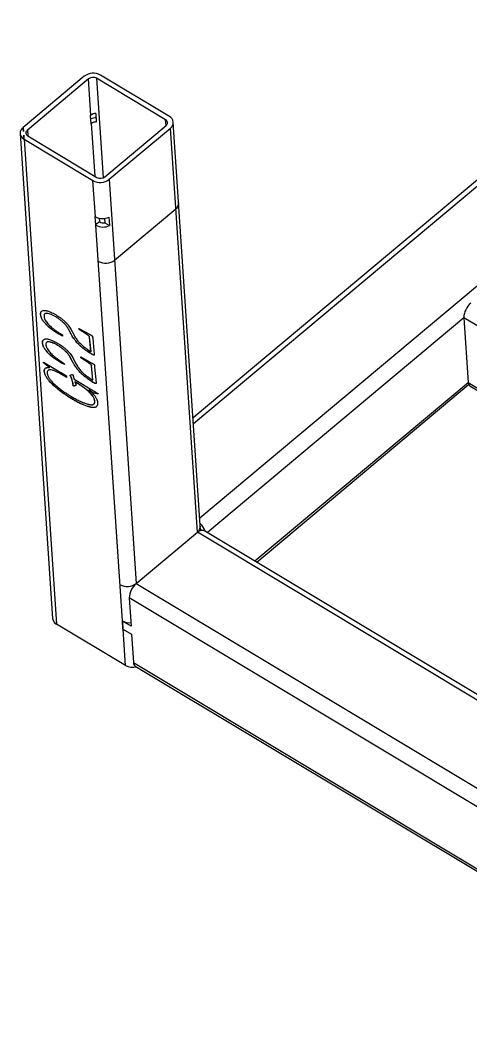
# Model space of a CAD drawing. Header units: millimetres. Extents: x -1590 to 1562, y -1082 to 1503.
# Drawn here: x -1590 to -1199, y -296 to 577 of the extents above; entities that cross this region are included whole.
import ezdxf

# ---------------------------------------------------------------- set-up
doc = ezdxf.new("R2010")
doc.units = ezdxf.units.MM

msp = doc.modelspace()

# ---------------------------------------------------------------- linework, layer by layer
at = {"color": 7, "linetype": 'Continuous', "lineweight": 25}
for p, q in [((-986.01, 612.87), (-1440, 232.69)), ((-1534.39, 528.62), (-1587.42, 484.21)), ((-1530.65, 526.38), (-1583.69, 481.97)), ((-1528.55, 495), (-1530.65, 526.38)), ((-1463.82, 491.03), (-1523.6, 526.91)), ((-1460.51, 493.8), (-1520.29, 529.69)), ((-1528.88, 494.72), (-1528.55, 495)), ((-1528.39, 487.43), (-1528.88, 494.72)), ((-1524.4, 496.32), (-1523.92, 489.03)), ((-1587.41, 484.11), (-1587.42, 484.1)), ((-1587.42, 484.1), (-1587.15, 480.86)), ((-1587.14, 480.86), (-1587.41, 484.11)), ((-1587.4, 484.04), (-1587.41, 484.11)), ((-1587.4, 484.04), (-1587.41, 484.03)), ((-1587.14, 480.86), (-1587.4, 484.04)), ((-1587.15, 480.86), (-1587.14, 480.86)), ((-1528.06, 487.71), (-1528.39, 487.43)), ((-1516.44, 441.6), (-1463.4, 486.01)), ((-1512.7, 439.36), (-1459.67, 483.77)), ((-1436.21, 133.53), (-1459.67, 483.77)), ((-1433.47, 135.19), (-1457.16, 488.92)), ((-1589.93, 479.06), (-1561.78, 58.78)), ((-1586.86, 477.52), (-1586.87, 477.52)), ((-1586.87, 477.52), (-1586.59, 474.28)), ((-1586.58, 474.27), (-1586.86, 477.52)), ((-1586.85, 477.45), (-1586.86, 477.52)), ((-1586.85, 477.45), (-1586.86, 477.45)), ((-1586.58, 474.27), (-1586.85, 477.45)), ((-1586.59, 474.28), (-1586.58, 474.27)), ((-1586.58, 474.27), (-1586.58, 474.27)), ((-1586.58, 474.17), (-1526.8, 438.29)), ((-1586.58, 474.17), (-1558.43, 53.89)), ((-1583.26, 476.95), (-1523.49, 441.07)), ((-1524.7, 406.91), (-1526.8, 438.29)), ((-1512.7, 439.36), (-1489.25, 89.12)), ((-1508.01, 369.31), (-1454.98, 413.72)), ((-1524.7, 406.91), (-1525.07, 407.13)), ((-1525.07, 407.13), (-1524.59, 399.85)), ((-1521.27, 402.62), (-1524.59, 399.85)), ((-1521.47, 405.65), (-1521.27, 402.62)), ((-1521.27, 402.62), (-1520.9, 402.4)), ((-1516.83, 405.43), (-1516.58, 401.72)), ((-1512.93, 406.52), (-1512.44, 399.23)), ((-1524.59, 399.85), (-1524.21, 399.62)), ((-1501.24, 56.68), (-1524.21, 399.62)), ((-1516.58, 401.72), (-1512.44, 399.23)), ((-1572.17, 322.49), (-1572.24, 322.44)), ((-1563.1, 322.24), (-1563.17, 322.19)), ((-1205.38, 319.44), (-1201.62, 263.4)), ((-1559.95, 307.59), (-1560.02, 307.53)), ((-1555.71, 306), (-1553.29, 304.49)), ((-1548.02, 309.57), (-1548.09, 309.52)), ((-1545.99, 305.56), (-1548.09, 309.52)), ((-1545.93, 305.62), (-1548.02, 309.57)), ((-1545.98, 309.5), (-1543.49, 304.78)), ((-1538.95, 310.21), (-1529.32, 304.76)), ((-1538.88, 309.25), (-1538.95, 310.21)), ((-1538.82, 309.31), (-1538.88, 309.25)), ((-1532.5, 305.16), (-1538.88, 309.25)), ((-1538.82, 309.31), (-1538.87, 310.17)), ((-1532.43, 305.21), (-1538.82, 309.31)), ((-1570.52, 297.81), (-1570.59, 297.75)), ((-1561.45, 297.56), (-1561.52, 297.5)), ((-1553.29, 304.49), (-1553.22, 303.45)), ((-1545.93, 305.62), (-1545.99, 305.56)), ((-1532.43, 305.21), (-1532.5, 305.16)), ((-1529.73, 302.6), (-1529.8, 302.54)), ((-1528.54, 290.02), (-1529.8, 302.54)), ((-1528.48, 290.08), (-1529.73, 302.6)), ((-1526.99, 301.38), (-1525.71, 287.53)), ((-1532.3, 290.73), (-1532.37, 290.67)), ((-1531.62, 292), (-1528.54, 290.02)), ((-1528.48, 290.08), (-1528.54, 290.02)), ((-1569.67, 281.01), (-1549.87, 269.12)), ((-1569.62, 280.18), (-1569.67, 281.01)), ((-1569.55, 280.24), (-1569.62, 280.18)), ((-1564.38, 276.25), (-1569.62, 280.18)), ((-1569.55, 280.24), (-1569.6, 280.96)), ((-1564.31, 276.3), (-1569.55, 280.24)), ((-1558.3, 282.91), (-1558.36, 282.85)), ((-1554.05, 281.31), (-1551.63, 279.8)), ((-1551.63, 279.8), (-1551.57, 278.77)), ((-1546.37, 284.89), (-1546.43, 284.83)), ((-1544.34, 280.88), (-1546.43, 284.83)), ((-1544.27, 280.94), (-1546.37, 284.89)), ((-1544.27, 280.94), (-1544.34, 280.88)), ((-1544.32, 284.81), (-1541.83, 280.1)), ((-1537.29, 285.52), (-1527.67, 280.08)), ((-1537.23, 284.57), (-1537.29, 285.52)), ((-1537.16, 284.63), (-1537.23, 284.57)), ((-1530.84, 280.47), (-1537.23, 284.57)), ((-1537.16, 284.63), (-1537.22, 285.48)), ((-1530.78, 280.53), (-1537.16, 284.63)), ((-1530.78, 280.53), (-1530.84, 280.47)), ((-1568.93, 272.96), (-1568.99, 272.9)), ((-1565.51, 276.4), (-1564.38, 276.25)), ((-1564.31, 276.3), (-1564.38, 276.25)), ((-1528.08, 277.92), (-1528.14, 277.86)), ((-1526.89, 265.34), (-1528.14, 277.86)), ((-1526.82, 265.4), (-1528.08, 277.92)), ((-1525.33, 276.7), (-1524.05, 262.85)), ((-1549.87, 269.12), (-1549.7, 267.63)), ((-1546.86, 269.22), (-1545.02, 270.08)), ((-1546.1, 268.37), (-1546.86, 269.22)), ((-1546.03, 268.42), (-1546.78, 269.26)), ((-1546.03, 268.42), (-1546.1, 268.37)), ((-1545.04, 266.12), (-1545.1, 266.06)), ((-1544.62, 264.06), (-1545.1, 266.06)), ((-1544.55, 264.11), (-1545.04, 266.12)), ((-1544.55, 264.11), (-1544.62, 264.06)), ((-1544.16, 262.41), (-1544.62, 264.06)), ((-1544.1, 262.47), (-1544.55, 264.11)), ((-1544.1, 262.47), (-1544.16, 262.41)), ((-1544.05, 260.77), (-1544.16, 262.41)), ((-1543.99, 260.82), (-1544.1, 262.47)), ((-1543.94, 269.57), (-1543.83, 269.05)), ((-1543.83, 269.05), (-1543.22, 266.18)), ((-1543.22, 266.18), (-1525.02, 255.25)), ((-1542.44, 263.97), (-1542.51, 263.91)), ((-1540.3, 262.52), (-1542.51, 263.91)), ((-1540.24, 262.58), (-1542.44, 263.97)), ((-1541.75, 262.07), (-1541.26, 260.99)), ((-1540.24, 262.58), (-1540.3, 262.52)), ((-1530.65, 266.05), (-1530.72, 265.99)), ((-1529.96, 267.32), (-1526.89, 265.34)), ((-1526.82, 265.4), (-1526.89, 265.34)), ((-1552.06, 253.63), (-1552.12, 253.57)), ((-1543.99, 260.82), (-1544.05, 260.77)), ((-1541.26, 260.99), (-1543.03, 260.21)), ((-1542.96, 260.27), (-1543.03, 260.21)), ((-1541.27, 261.01), (-1542.96, 260.27)), ((-1530.32, 256.95), (-1530.39, 256.9)), ((-1527.73, 254.91), (-1530.39, 256.9)), ((-1527.66, 254.97), (-1530.32, 256.95)), ((-1527.66, 254.97), (-1527.73, 254.91)), ((-1526.99, 254.27), (-1527.73, 254.91)), ((-1526.92, 254.32), (-1527.66, 254.97)), ((-1526.92, 254.32), (-1526.99, 254.27)), ((-1525.85, 254.01), (-1525.92, 253.95)), ((-1524.72, 253.83), (-1525.92, 253.95)), ((-1524.65, 253.88), (-1525.85, 254.01)), ((-1524.65, 253.88), (-1524.72, 253.83)), ((-1523.79, 253.6), (-1524.72, 253.83)), ((-1523.72, 253.65), (-1524.65, 253.88)), ((-1523.72, 253.65), (-1523.79, 253.6)), ((-1384.87, 107.65), (-1201.15, 261.5)), ((-1200.14, 260.38), (-919.7, 92.04)), ((-1525.22, 246.72), (-1525.29, 246.67)), ((-1489.25, 89.12), (-1436.21, 133.53)), ((-962.35, -145.97), (-1430.6, 135.1)), ((-926.4, -264.99), (-1495.41, 76.57)), ((-1495.41, 76.57), (-1493.76, 52.05)), ((-1498.66, 18.01), (-1558.43, 53.89)), ((-1501.24, 56.68), (-1501.62, 56.9)), ((-1501.62, 56.9), (-1501.13, 49.62)), ((-1501.14, 56.62), (-1501.24, 56.54)), ((-1501.24, 56.54), (-1500.77, 49.53)), ((-1493.76, 52.05), (-1501.24, 56.54)), ((-1500.79, 49.9), (-1501.13, 49.62)), ((-1501.13, 49.62), (-1500.76, 49.39)), ((-1500.77, 49.53), (-1493.29, 45.05)), ((-1498.66, 18.01), (-1500.76, 49.39)), ((-1493.29, 45.05), (-1491.65, 20.53)), ((-1491.65, 20.53), (264.31, -1033.52)), ((-1490.17, 17.51), (265.79, -1036.54))]:
    msp.add_line(p, q, dxfattribs=at)
at = {"color": 8, "linetype": 'Continuous', "lineweight": 25}
for p, q in [((-983.07, 609.68), (-1439.64, 227.34)), ((-1434.19, 145.97), (-923.29, 573.8)), ((-1523.6, 526.91), (-1517.83, 440.77)), ((-1463.48, 485.94), (-1463.82, 491.03)), ((-1583.69, 481.97), (-1583.35, 477)), ((-1525, 441.97), (-1528.06, 487.71)), ((-1205.38, 319.44), (-1427.63, 133.32)), ((-671.45, -1.06), (-1205.38, 319.44)), ((-1386.47, 108.61), (-1201.62, 263.4)), ((-1201.62, 263.4), (-918.09, 93.21)), ((-962, -151.12), (-1436.21, 133.53)), ((-1489.25, 89.12), (-956.68, -230.56))]:
    msp.add_line(p, q, dxfattribs=at)
at = {"color": 7, "linetype": 'Continuous', "lineweight": 25, "flags": 128}
for points in [[(-1436.21, 133.53), (-1434.91, 134.48), (-1433.64, 135.13), (-1432.45, 135.44), (-1431.39, 135.41), (-1430.6, 135.1)], [(-1433.56, 136.56), (-1433.22, 135.83), (-1433.04, 135.32)], [(-1500.76, 49.39), (-1499.5, 48.75), (-1499.41, 48.72)]]:
    msp.add_lwpolyline(points, dxfattribs=at)
at = {"color": 7, "linetype": 'Continuous', "lineweight": 25}
for centre, radius, start, end in [((-1526.53, 518.42), 12.88, 61.02688, 127.61939), ((-1526.72, 521.28), 6.44, 61.02688, 127.61939), ((-1523.91, 478.97), 13.64, 91.0476, 110.50444), ((-1524.68, 490.03), 6.29, 87.47076, 127.93602), ((-1465.1, 488.39), 2.93, 305.50198, 64.09982), ((-1463.07, 488.53), 5.86, 305.50198, 64.09982), ((-1584.02, 479.44), 5.86, 125.50198, 244.09982), ((-1581.99, 479.58), 2.93, 125.50198, 244.09982), ((-1524.19, 482.75), 6.29, 87.47076, 127.93602), ((-1520.56, 449.56), 12.88, 241.02688, 307.61939), ((-1520.37, 446.7), 6.44, 241.02688, 307.61939), ((-1518.43, 418.4), 13.09, 241.35583, 294.82099), ((-1517.81, 407.96), 6.36, 240.91076, 281.07697), ((-1517.94, 411.11), 13.09, 241.35583, 294.82099), ((-1515.87, 379.51), 12.88, 241.02688, 307.61939), ((-1188.21, 318.8), 17.18, 129.8487, 177.88499), ((-1198.16, 263.23), 3.47, 177.13016, 235.12544), ((-1446.4, 128.28), 17.88, 20.48074, 45.48465), ((-1497.11, 99.33), 12.88, 241.02688, 307.61939), ((-1478.24, 75.93), 17.18, 129.8487, 177.88499), ((-1555.63, 59.41), 6.19, 185.84807, 243.03018), ((-1495.17, 67.41), 12.33, 240.48269, 275.58612), ((-1492.42, 29.33), 12.92, 241.15051, 285.02296), ((-1488.18, 20.36), 3.47, 177.13016, 235.12544)]:
    msp.add_arc(centre, radius, start, end, dxfattribs=at)
at = {"color": 8, "linetype": 'Continuous', "lineweight": 25}
for centre in [(-1458.74, 418.74), (-1439.98, 138.55)]:
    msp.add_arc(centre, 6.27, 306.88515, 1.25979, dxfattribs=at)
at = {"color": 7, "linetype": 'Continuous', "lineweight": 25}
for points, knots in [([(-1572.24, 322.44), (-1572.24, 322.67), (-1572.23, 323.11), (-1572.1, 323.7), (-1571.92, 324.23), (-1571.53, 324.82), (-1570.9, 325.39), (-1570.05, 325.7), (-1569.26, 325.79), (-1568.59, 325.78), (-1567.83, 325.68), (-1566.72, 325.45), (-1565.23, 325.02), (-1563.33, 324.22), (-1561.36, 323.24), (-1559.32, 322.12), (-1557.31, 320.93), (-1555.99, 320.03), (-1555.35, 319.6)], [0, 0, 0, 0, 0.0356683, 0.0704794, 0.1057527, 0.1411315, 0.2124266, 0.2830551, 0.3199666, 0.3582322, 0.3992756, 0.4428821, 0.5331498, 0.6237359, 0.7171883, 0.8146953, 0.9105217, 1, 1, 1, 1]), ([(-1572.17, 322.49), (-1572.13, 323), (-1572.05, 324), (-1571.61, 324.81), (-1571.22, 325.04), (-1571.18, 325.07)], [0, 0, 0, 0, 0.471333, 0.942798, 1, 1, 1, 1]), ([(-1563.17, 322.19), (-1563.72, 322.39), (-1564.83, 322.8), (-1566.37, 323.1), (-1567.71, 323.27), (-1568.27, 322.95), (-1568.48, 322.82)], [0, 0, 0, 0, 0.27575, 0.551336, 0.826945, 1, 1, 1, 1]), ([(-1563.1, 322.24), (-1563.66, 322.45), (-1564.76, 322.85), (-1566.3, 323.15), (-1567.65, 323.33), (-1568.2, 323), (-1568.42, 322.88)], [0, 0, 0, 0, 0.27575, 0.551336, 0.826945, 1, 1, 1, 1]), ([(-1560.02, 307.53), (-1560.43, 307.81), (-1561.23, 308.34), (-1562.39, 309.16), (-1563.46, 309.96), (-1564.48, 310.76), (-1565.47, 311.63), (-1566.49, 312.62), (-1567.55, 313.72), (-1568.62, 314.92), (-1569.62, 316.14), (-1570.46, 317.32), (-1571.11, 318.43), (-1571.53, 319.45), (-1571.81, 320.35), (-1572.01, 321.14), (-1572.18, 321.84), (-1572.22, 322.25), (-1572.24, 322.44)], [0, 0, 0, 0, 0.077393, 0.14967, 0.216873, 0.279269, 0.341566, 0.408307, 0.480342, 0.557759, 0.633293, 0.701255, 0.762308, 0.819551, 0.873098, 0.920887, 0.962722, 1, 1, 1, 1]), ([(-1559.95, 307.59), (-1560.37, 307.86), (-1561.17, 308.39), (-1562.32, 309.22), (-1563.4, 310.01), (-1564.41, 310.82), (-1565.41, 311.68), (-1566.42, 312.67), (-1567.48, 313.78), (-1568.55, 314.97), (-1569.56, 316.19), (-1570.39, 317.38), (-1571.04, 318.49), (-1571.47, 319.5), (-1571.74, 320.41), (-1571.95, 321.2), (-1572.12, 321.9), (-1572.15, 322.3), (-1572.17, 322.49)], [0, 0, 0, 0, 0.077393, 0.14967, 0.216873, 0.279269, 0.341566, 0.408307, 0.480342, 0.557759, 0.633293, 0.701255, 0.762308, 0.819551, 0.873098, 0.920887, 0.962722, 1, 1, 1, 1]), ([(-1568.65, 322.75), (-1568.65, 322.75), (-1568.94, 322.61), (-1569.18, 321.93), (-1569.22, 321.16), (-1569.25, 320.77)], [0, 0, 0, 0, 0.0031324, 0.5016251, 1, 1, 1, 1]), ([(-1569.25, 320.77), (-1569.24, 320.57), (-1569.21, 320.17), (-1569.08, 319.5), (-1568.83, 318.79), (-1568.41, 317.8), (-1567.66, 316.49), (-1566.55, 314.93), (-1565.23, 313.39), (-1563.72, 311.91), (-1562.01, 310.46), (-1560.1, 308.96), (-1557.97, 307.45), (-1556.48, 306.5), (-1555.71, 306)], [0, 0, 0, 0, 0.03911, 0.078007, 0.116965, 0.157796, 0.240608, 0.327268, 0.41765, 0.512478, 0.616418, 0.732222, 0.860271, 1, 1, 1, 1]), ([(-1548.09, 309.52), (-1548.26, 309.84), (-1548.6, 310.45), (-1549.12, 311.35), (-1549.67, 312.16), (-1550.25, 312.93), (-1550.91, 313.7), (-1551.71, 314.5), (-1552.66, 315.4), (-1554.13, 316.67), (-1556.06, 318.22), (-1558.43, 319.8), (-1560.81, 321.14), (-1562.37, 321.83), (-1563.17, 322.19)], [0, 0, 0, 0, 0.052975, 0.101659, 0.147624, 0.189489, 0.234001, 0.286207, 0.346676, 0.416741, 0.562691, 0.705058, 0.849091, 1, 1, 1, 1]), ([(-1548.02, 309.57), (-1548.19, 309.89), (-1548.53, 310.51), (-1549.06, 311.4), (-1549.61, 312.22), (-1550.18, 312.99), (-1550.84, 313.76), (-1551.64, 314.56), (-1552.59, 315.45), (-1554.06, 316.72), (-1556, 318.28), (-1558.36, 319.85), (-1560.74, 321.2), (-1562.3, 321.89), (-1563.1, 322.24)], [0, 0, 0, 0, 0.052975, 0.101659, 0.147624, 0.189489, 0.234001, 0.286207, 0.346676, 0.416741, 0.562691, 0.705058, 0.849091, 1, 1, 1, 1]), ([(-1555.35, 319.6), (-1554.69, 319.1), (-1553.36, 318.09), (-1551.75, 316.66), (-1550.51, 315.51), (-1549.68, 314.65), (-1548.94, 313.83), (-1548.06, 312.75), (-1547.04, 311.32), (-1546.34, 310.12), (-1545.98, 309.5)], [0, 0, 0, 0, 0.186385, 0.374581, 0.466217, 0.549774, 0.627613, 0.698084, 0.841743, 1, 1, 1, 1]), ([(-1553.22, 303.45), (-1553.57, 303.64), (-1554.23, 304), (-1555.19, 304.53), (-1556.04, 305.03), (-1557.09, 305.64), (-1558.4, 306.45), (-1559.46, 307.16), (-1560.02, 307.53)], [0, 0, 0, 0, 0.15459, 0.294714, 0.422007, 0.533366, 0.754521, 1, 1, 1, 1]), ([(-1553.15, 303.51), (-1553.5, 303.7), (-1554.17, 304.06), (-1555.12, 304.59), (-1555.98, 305.09), (-1557.02, 305.69), (-1558.33, 306.51), (-1559.39, 307.22), (-1559.95, 307.59)], [0, 0, 0, 0, 0.15459, 0.294714, 0.422007, 0.533366, 0.754521, 1, 1, 1, 1]), ([(-1570.59, 297.75), (-1570.58, 297.98), (-1570.58, 298.43), (-1570.45, 299.01), (-1570.26, 299.55), (-1569.88, 300.13), (-1569.24, 300.71), (-1568.4, 301.02), (-1567.61, 301.11), (-1566.93, 301.09), (-1566.18, 301), (-1565.06, 300.77), (-1563.58, 300.33), (-1561.68, 299.54), (-1559.7, 298.56), (-1557.67, 297.44), (-1555.66, 296.25), (-1554.33, 295.35), (-1553.7, 294.91)], [0, 0, 0, 0, 0.0356683, 0.0704794, 0.1057527, 0.1411315, 0.2124266, 0.2830551, 0.3199666, 0.3582322, 0.3992756, 0.4428821, 0.5331498, 0.6237359, 0.7171883, 0.8146953, 0.9105217, 1, 1, 1, 1]), ([(-1558.36, 282.85), (-1558.78, 283.12), (-1559.58, 283.65), (-1560.74, 284.48), (-1561.81, 285.27), (-1562.82, 286.08), (-1563.82, 286.94), (-1564.83, 287.93), (-1565.9, 289.04), (-1566.97, 290.24), (-1567.97, 291.46), (-1568.81, 292.64), (-1569.45, 293.75), (-1569.88, 294.77), (-1570.16, 295.67), (-1570.36, 296.46), (-1570.53, 297.16), (-1570.57, 297.56), (-1570.59, 297.75)], [0, 0, 0, 0, 0.077393, 0.14967, 0.216873, 0.279269, 0.341566, 0.408307, 0.480342, 0.557759, 0.633293, 0.701255, 0.762308, 0.819551, 0.873098, 0.920887, 0.962722, 1, 1, 1, 1]), ([(-1570.52, 297.81), (-1570.48, 298.31), (-1570.4, 299.32), (-1569.96, 300.13), (-1569.57, 300.36), (-1569.53, 300.38)], [0, 0, 0, 0, 0.471333, 0.942798, 1, 1, 1, 1]), ([(-1558.3, 282.91), (-1558.71, 283.18), (-1559.51, 283.71), (-1560.67, 284.53), (-1561.74, 285.33), (-1562.76, 286.14), (-1563.75, 287), (-1564.77, 287.99), (-1565.83, 289.09), (-1566.9, 290.29), (-1567.9, 291.51), (-1568.74, 292.7), (-1569.39, 293.81), (-1569.81, 294.82), (-1570.09, 295.72), (-1570.29, 296.52), (-1570.46, 297.22), (-1570.5, 297.62), (-1570.52, 297.81)], [0, 0, 0, 0, 0.077393, 0.14967, 0.216873, 0.279269, 0.341566, 0.408307, 0.480342, 0.557759, 0.633293, 0.701255, 0.762308, 0.819551, 0.873098, 0.920887, 0.962722, 1, 1, 1, 1]), ([(-1566.99, 298.06), (-1567, 298.06), (-1567.28, 297.93), (-1567.52, 297.25), (-1567.57, 296.47), (-1567.6, 296.09)], [0, 0, 0, 0, 0.003132, 0.501625, 1, 1, 1, 1]), ([(-1561.52, 297.5), (-1562.07, 297.71), (-1563.18, 298.11), (-1564.72, 298.41), (-1566.06, 298.59), (-1566.62, 298.26), (-1566.83, 298.14)], [0, 0, 0, 0, 0.27575, 0.551336, 0.826945, 1, 1, 1, 1]), ([(-1561.45, 297.56), (-1562, 297.76), (-1563.11, 298.17), (-1564.65, 298.47), (-1565.99, 298.65), (-1566.55, 298.32), (-1566.76, 298.19)], [0, 0, 0, 0, 0.27575, 0.551336, 0.826945, 1, 1, 1, 1]), ([(-1546.43, 284.83), (-1546.61, 285.16), (-1546.94, 285.77), (-1547.47, 286.66), (-1548.02, 287.48), (-1548.6, 288.25), (-1549.25, 289.02), (-1550.06, 289.82), (-1551.01, 290.72), (-1552.48, 291.98), (-1554.41, 293.54), (-1556.77, 295.11), (-1559.15, 296.46), (-1560.72, 297.15), (-1561.52, 297.5)], [0, 0, 0, 0, 0.052975, 0.101659, 0.147624, 0.189489, 0.234001, 0.286207, 0.346676, 0.416741, 0.562691, 0.705058, 0.849091, 1, 1, 1, 1]), ([(-1546.37, 284.89), (-1546.54, 285.21), (-1546.88, 285.83), (-1547.4, 286.72), (-1547.96, 287.53), (-1548.53, 288.3), (-1549.19, 289.07), (-1549.99, 289.87), (-1550.94, 290.77), (-1552.41, 292.04), (-1554.34, 293.6), (-1556.71, 295.17), (-1559.09, 296.52), (-1560.65, 297.21), (-1561.45, 297.56)], [0, 0, 0, 0, 0.052975, 0.101659, 0.147624, 0.189489, 0.234001, 0.286207, 0.346676, 0.416741, 0.562691, 0.705058, 0.849091, 1, 1, 1, 1]), ([(-1532.37, 290.67), (-1532.78, 290.97), (-1533.57, 291.54), (-1534.72, 292.42), (-1535.78, 293.26), (-1536.77, 294.07), (-1537.67, 294.85), (-1538.48, 295.61), (-1539.22, 296.32), (-1540.06, 297.24), (-1540.99, 298.32), (-1541.98, 299.52), (-1542.83, 300.6), (-1543.78, 301.92), (-1544.82, 303.57), (-1545.6, 304.89), (-1545.99, 305.56)], [0, 0, 0, 0, 0.0788215, 0.1518375, 0.2203822, 0.2838691, 0.3430756, 0.3968308, 0.4466196, 0.4923694, 0.5753218, 0.6496681, 0.7150319, 0.7726915, 0.8832726, 1, 1, 1, 1]), ([(-1532.3, 290.73), (-1532.71, 291.02), (-1533.51, 291.59), (-1534.65, 292.47), (-1535.72, 293.31), (-1536.7, 294.13), (-1537.6, 294.91), (-1538.42, 295.66), (-1539.15, 296.38), (-1540, 297.3), (-1540.92, 298.38), (-1541.92, 299.57), (-1542.77, 300.66), (-1543.71, 301.98), (-1544.76, 303.62), (-1545.53, 304.94), (-1545.93, 305.62)], [0, 0, 0, 0, 0.0788215, 0.1518375, 0.2203822, 0.2838691, 0.3430756, 0.3968308, 0.4466196, 0.4923694, 0.5753218, 0.6496681, 0.7150319, 0.7726915, 0.8832726, 1, 1, 1, 1]), ([(-1543.49, 304.78), (-1543.15, 304.17), (-1542.51, 303), (-1541.48, 301.34), (-1540.4, 299.83), (-1539.24, 298.46), (-1538.05, 297.24), (-1536.87, 296.07), (-1535.57, 294.95), (-1534.4, 294.01), (-1533.43, 293.26), (-1532.76, 292.77), (-1532.16, 292.34), (-1531.79, 292.11), (-1531.62, 292)], [0, 0, 0, 0, 0.1211189, 0.2291572, 0.3295175, 0.4277439, 0.5219981, 0.6107397, 0.7044662, 0.8136203, 0.869251, 0.9188887, 0.9619364, 1, 1, 1, 1]), ([(-1529.8, 302.54), (-1529.81, 302.7), (-1529.84, 302.99), (-1530.18, 303.44), (-1530.56, 303.73), (-1531.03, 304.11), (-1531.7, 304.59), (-1532.21, 304.95), (-1532.5, 305.16)], [0, 0, 0, 0, 0.1533745, 0.2724251, 0.3647687, 0.5154352, 0.726903, 1, 1, 1, 1]), ([(-1529.73, 302.6), (-1529.75, 302.76), (-1529.77, 303.05), (-1530.11, 303.5), (-1530.49, 303.79), (-1530.96, 304.17), (-1531.63, 304.65), (-1532.14, 305.01), (-1532.43, 305.21)], [0, 0, 0, 0, 0.1533745, 0.2724251, 0.3647687, 0.5154352, 0.726903, 1, 1, 1, 1]), ([(-1529.32, 304.76), (-1529.14, 304.66), (-1528.81, 304.48), (-1528.38, 304.24), (-1528.08, 304.06), (-1527.84, 303.91), (-1527.62, 303.71), (-1527.37, 303.48), (-1527.2, 303.13), (-1527.13, 302.72), (-1527.03, 302.1), (-1527, 301.65), (-1526.99, 301.38)], [0, 0, 0, 0, 0.138653, 0.242504, 0.317039, 0.359714, 0.420416, 0.485892, 0.539793, 0.640034, 0.792349, 1, 1, 1, 1]), ([(-1567.6, 296.09), (-1567.58, 295.88), (-1567.56, 295.48), (-1567.42, 294.82), (-1567.18, 294.11), (-1566.76, 293.12), (-1566.01, 291.81), (-1564.9, 290.24), (-1563.58, 288.71), (-1562.06, 287.22), (-1560.35, 285.78), (-1558.44, 284.27), (-1556.31, 282.77), (-1554.83, 281.81), (-1554.05, 281.31)], [0, 0, 0, 0, 0.03911, 0.078007, 0.116965, 0.157796, 0.240608, 0.327268, 0.41765, 0.512478, 0.616418, 0.732222, 0.860271, 1, 1, 1, 1]), ([(-1553.7, 294.91), (-1553.04, 294.41), (-1551.71, 293.41), (-1550.1, 291.98), (-1548.86, 290.82), (-1548.03, 289.97), (-1547.29, 289.15), (-1546.41, 288.07), (-1545.38, 286.63), (-1544.69, 285.44), (-1544.32, 284.81)], [0, 0, 0, 0, 0.1863851, 0.3745811, 0.4662174, 0.5497739, 0.6276134, 0.6980844, 0.8417432, 1, 1, 1, 1]), ([(-1525.71, 287.53), (-1525.69, 287.36), (-1525.67, 287.03), (-1526, 286.92), (-1526.41, 287.02), (-1526.9, 287.26), (-1527.56, 287.6), (-1528.7, 288.27), (-1530.32, 289.29), (-1531.67, 290.2), (-1532.37, 290.67)], [0, 0, 0, 0, 0.069572, 0.138129, 0.184213, 0.251324, 0.341193, 0.454293, 0.714292, 1, 1, 1, 1]), ([(-1525.68, 287.17), (-1525.75, 287.1), (-1525.89, 286.96), (-1526.32, 287.07), (-1527.22, 287.49), (-1529.23, 288.66), (-1531.07, 289.9), (-1532.3, 290.73)], [0, 0, 0, 0, 0.0608328, 0.1280214, 0.1951353, 0.4633836, 1, 1, 1, 1]), ([(-1551.57, 278.77), (-1551.91, 278.96), (-1552.58, 279.32), (-1553.53, 279.85), (-1554.39, 280.35), (-1555.43, 280.96), (-1556.75, 281.77), (-1557.81, 282.48), (-1558.36, 282.85)], [0, 0, 0, 0, 0.15459, 0.294714, 0.422007, 0.533366, 0.754521, 1, 1, 1, 1]), ([(-1551.5, 278.82), (-1551.85, 279.01), (-1552.51, 279.37), (-1553.47, 279.9), (-1554.32, 280.4), (-1555.37, 281.01), (-1556.68, 281.83), (-1557.74, 282.53), (-1558.3, 282.91)], [0, 0, 0, 0, 0.15459, 0.294714, 0.422007, 0.533366, 0.754521, 1, 1, 1, 1]), ([(-1530.72, 265.99), (-1531.13, 266.29), (-1531.92, 266.86), (-1533.07, 267.73), (-1534.13, 268.57), (-1535.11, 269.39), (-1536.01, 270.17), (-1536.83, 270.92), (-1537.57, 271.64), (-1538.41, 272.56), (-1539.33, 273.64), (-1540.33, 274.84), (-1541.18, 275.92), (-1542.13, 277.24), (-1543.17, 278.88), (-1543.94, 280.2), (-1544.34, 280.88)], [0, 0, 0, 0, 0.0788215, 0.1518375, 0.2203822, 0.2838691, 0.3430756, 0.3968308, 0.4466196, 0.4923694, 0.5753218, 0.6496681, 0.7150319, 0.7726915, 0.8832726, 1, 1, 1, 1]), ([(-1530.65, 266.05), (-1531.06, 266.34), (-1531.85, 266.91), (-1533, 267.79), (-1534.06, 268.63), (-1535.05, 269.44), (-1535.95, 270.22), (-1536.76, 270.98), (-1537.5, 271.7), (-1538.34, 272.62), (-1539.27, 273.69), (-1540.26, 274.89), (-1541.11, 275.98), (-1542.06, 277.29), (-1543.1, 278.94), (-1543.88, 280.26), (-1544.27, 280.94)], [0, 0, 0, 0, 0.0788215, 0.1518375, 0.2203822, 0.2838691, 0.3430756, 0.3968308, 0.4466196, 0.4923694, 0.5753218, 0.6496681, 0.7150319, 0.7726915, 0.8832726, 1, 1, 1, 1]), ([(-1541.83, 280.1), (-1541.49, 279.48), (-1540.85, 278.32), (-1539.83, 276.66), (-1538.75, 275.14), (-1537.58, 273.78), (-1536.4, 272.56), (-1535.21, 271.39), (-1533.91, 270.27), (-1532.75, 269.32), (-1531.78, 268.57), (-1531.1, 268.09), (-1530.51, 267.66), (-1530.14, 267.43), (-1529.96, 267.32)], [0, 0, 0, 0, 0.1211189, 0.2291572, 0.3295175, 0.4277439, 0.5219981, 0.6107397, 0.7044662, 0.8136203, 0.869251, 0.9188887, 0.9619364, 1, 1, 1, 1]), ([(-1528.14, 277.86), (-1528.16, 278.02), (-1528.19, 278.31), (-1528.52, 278.76), (-1528.91, 279.05), (-1529.38, 279.43), (-1530.05, 279.91), (-1530.56, 280.27), (-1530.84, 280.47)], [0, 0, 0, 0, 0.1533745, 0.2724251, 0.3647687, 0.5154352, 0.726903, 1, 1, 1, 1]), ([(-1528.08, 277.92), (-1528.09, 278.08), (-1528.12, 278.36), (-1528.46, 278.81), (-1528.84, 279.1), (-1529.31, 279.48), (-1529.98, 279.96), (-1530.49, 280.33), (-1530.78, 280.53)], [0, 0, 0, 0, 0.1533745, 0.2724251, 0.3647687, 0.5154352, 0.726903, 1, 1, 1, 1]), ([(-1527.67, 280.08), (-1527.48, 279.98), (-1527.16, 279.8), (-1526.73, 279.55), (-1526.43, 279.37), (-1526.18, 279.22), (-1525.96, 279.02), (-1525.72, 278.8), (-1525.54, 278.45), (-1525.48, 278.04), (-1525.37, 277.42), (-1525.35, 276.96), (-1525.33, 276.7)], [0, 0, 0, 0, 0.138653, 0.242504, 0.317039, 0.359714, 0.420416, 0.485892, 0.539793, 0.640034, 0.792349, 1, 1, 1, 1]), ([(-1568.99, 272.9), (-1569, 273.12), (-1569.02, 273.56), (-1568.95, 274.12), (-1568.82, 274.62), (-1568.55, 275.2), (-1568.01, 275.75), (-1567.27, 276.07), (-1566.64, 276.23), (-1566.22, 276.34), (-1565.85, 276.39), (-1565.61, 276.4), (-1565.51, 276.4)], [0, 0, 0, 0, 0.09358, 0.182533, 0.269119, 0.35434, 0.528513, 0.71402, 0.806251, 0.883533, 0.948131, 1, 1, 1, 1]), ([(-1552.12, 253.57), (-1553, 254.21), (-1554.82, 255.52), (-1557.1, 257.3), (-1558.96, 258.85), (-1560.34, 260.07), (-1561.7, 261.34), (-1563, 262.64), (-1564.2, 263.92), (-1565.26, 265.15), (-1566.14, 266.3), (-1566.86, 267.38), (-1567.43, 268.36), (-1567.9, 269.22), (-1568.25, 269.96), (-1568.57, 270.81), (-1568.82, 271.79), (-1568.93, 272.53), (-1568.99, 272.9)], [0, 0, 0, 0, 0.126942, 0.261461, 0.330176, 0.398271, 0.466105, 0.533434, 0.597742, 0.655448, 0.707397, 0.75438, 0.796614, 0.833743, 0.865303, 0.893055, 0.945167, 1, 1, 1, 1]), ([(-1568.93, 272.96), (-1568.93, 273.61), (-1568.94, 274.71), (-1568.33, 275.25), (-1568.09, 275.47)], [0, 0, 0, 0, 0.597253, 1, 1, 1, 1]), ([(-1552.06, 253.63), (-1552.94, 254.26), (-1554.76, 255.58), (-1557.04, 257.36), (-1558.89, 258.91), (-1560.28, 260.13), (-1561.63, 261.4), (-1562.93, 262.69), (-1564.13, 263.98), (-1565.19, 265.2), (-1566.08, 266.36), (-1566.8, 267.44), (-1567.36, 268.41), (-1567.83, 269.27), (-1568.18, 270.02), (-1568.5, 270.87), (-1568.75, 271.84), (-1568.87, 272.58), (-1568.93, 272.96)], [0, 0, 0, 0, 0.126942, 0.261461, 0.330176, 0.398271, 0.466105, 0.533434, 0.597742, 0.655448, 0.707397, 0.75438, 0.796614, 0.833743, 0.865303, 0.893055, 0.945167, 1, 1, 1, 1]), ([(-1565.72, 273.69), (-1565.89, 273.55), (-1566.36, 273.16), (-1566.42, 272.39), (-1566.47, 271.91)], [0, 0, 0, 0, 0.374467, 1, 1, 1, 1]), ([(-1566.47, 271.91), (-1566.44, 271.59), (-1566.4, 270.96), (-1566.16, 269.94), (-1565.78, 268.89), (-1565.26, 267.81), (-1564.58, 266.69), (-1563.72, 265.52), (-1562.69, 264.29), (-1561.51, 263.03), (-1560.24, 261.77), (-1558.92, 260.56), (-1557.59, 259.39), (-1555.81, 257.96), (-1553.63, 256.33), (-1551.1, 254.58), (-1548.65, 253.02), (-1547.04, 252.05), (-1546.24, 251.56)], [0, 0, 0, 0, 0.04294, 0.083349, 0.123646, 0.163272, 0.204759, 0.249858, 0.29949, 0.354079, 0.41151, 0.468829, 0.525993, 0.583086, 0.69442, 0.798848, 0.899696, 1, 1, 1, 1]), ([(-1549.7, 267.63), (-1551.37, 268.63), (-1554.7, 270.63), (-1558.83, 272.73), (-1562.07, 274.05), (-1563.98, 274.3), (-1565.23, 274.25), (-1565.54, 273.89), (-1565.6, 273.82)], [0, 0, 0, 0, 0.29303, 0.586027, 0.732525, 0.878852, 0.976284, 1, 1, 1, 1]), ([(-1549.63, 267.69), (-1551.3, 268.69), (-1554.64, 270.69), (-1558.76, 272.78), (-1562, 274.1), (-1563.92, 274.35), (-1565.17, 274.3), (-1565.47, 273.94), (-1565.53, 273.87)], [0, 0, 0, 0, 0.29303, 0.586027, 0.732525, 0.878852, 0.976284, 1, 1, 1, 1]), ([(-1545.1, 266.06), (-1545.13, 266.2), (-1545.21, 266.56), (-1545.46, 267.19), (-1545.7, 267.83), (-1545.99, 268.22), (-1546.1, 268.37)], [0, 0, 0, 0, 0.191517, 0.498743, 0.8058, 1, 1, 1, 1]), ([(-1545.04, 266.12), (-1545.07, 266.26), (-1545.14, 266.62), (-1545.39, 267.25), (-1545.64, 267.89), (-1545.92, 268.27), (-1546.03, 268.42)], [0, 0, 0, 0, 0.191517, 0.498743, 0.8058, 1, 1, 1, 1]), ([(-1545.02, 270.08), (-1544.92, 270.1), (-1544.74, 270.14), (-1544.41, 269.99), (-1544.12, 269.81), (-1543.99, 269.64), (-1543.94, 269.57)], [0, 0, 0, 0, 0.316288, 0.601624, 0.845531, 1, 1, 1, 1]), ([(-1542.51, 263.91), (-1542.42, 263.69), (-1542.27, 263.29), (-1542.04, 262.76), (-1541.88, 262.37), (-1541.79, 262.16), (-1541.75, 262.07)], [0, 0, 0, 0, 0.362799, 0.652475, 0.863991, 1, 1, 1, 1]), ([(-1525.29, 246.67), (-1525.3, 246.98), (-1525.32, 247.62), (-1525.61, 248.72), (-1526.06, 249.9), (-1526.78, 251.15), (-1527.69, 252.47), (-1528.83, 253.8), (-1530.13, 255.14), (-1531.56, 256.37), (-1533.04, 257.55), (-1534.53, 258.63), (-1535.98, 259.64), (-1537.39, 260.61), (-1538.82, 261.57), (-1539.79, 262.19), (-1540.3, 262.52)], [0, 0, 0, 0, 0.055928, 0.112384, 0.170759, 0.230851, 0.295374, 0.367051, 0.443667, 0.523351, 0.605337, 0.687424, 0.766801, 0.841311, 0.916893, 1, 1, 1, 1]), ([(-1525.22, 246.72), (-1525.23, 247.04), (-1525.25, 247.67), (-1525.54, 248.78), (-1525.99, 249.95), (-1526.71, 251.21), (-1527.62, 252.52), (-1528.77, 253.85), (-1530.06, 255.19), (-1531.49, 256.43), (-1532.97, 257.61), (-1534.46, 258.68), (-1535.91, 259.7), (-1537.32, 260.66), (-1538.75, 261.63), (-1539.73, 262.25), (-1540.24, 262.58)], [0, 0, 0, 0, 0.055928, 0.112384, 0.170759, 0.230851, 0.295374, 0.367051, 0.443667, 0.523351, 0.605337, 0.687424, 0.766801, 0.841311, 0.916893, 1, 1, 1, 1]), ([(-1524.05, 262.85), (-1524.04, 262.68), (-1524.02, 262.35), (-1524.35, 262.24), (-1524.76, 262.34), (-1525.25, 262.57), (-1525.91, 262.92), (-1527.05, 263.58), (-1528.67, 264.6), (-1530.01, 265.51), (-1530.72, 265.99)], [0, 0, 0, 0, 0.069572, 0.138129, 0.184213, 0.251324, 0.341193, 0.454293, 0.714292, 1, 1, 1, 1]), ([(-1524.03, 262.48), (-1524.09, 262.42), (-1524.24, 262.27), (-1524.67, 262.39), (-1525.57, 262.81), (-1527.58, 263.98), (-1529.42, 265.22), (-1530.65, 266.05)], [0, 0, 0, 0, 0.0608328, 0.1280214, 0.1951353, 0.4633836, 1, 1, 1, 1]), ([(-1522.88, 246.27), (-1522.83, 245.81), (-1522.72, 244.88), (-1522.91, 243.73), (-1523.32, 242.79), (-1523.82, 242.19), (-1524.36, 241.86), (-1524.86, 241.68), (-1525.44, 241.57), (-1526.12, 241.53), (-1526.89, 241.55), (-1527.77, 241.65), (-1528.76, 241.82), (-1529.84, 242.05), (-1531.02, 242.37), (-1532.28, 242.78), (-1533.62, 243.26), (-1535.48, 244.01), (-1537.76, 245.02), (-1540.45, 246.37), (-1543.15, 247.89), (-1545.98, 249.54), (-1549, 251.42), (-1551.07, 252.84), (-1552.12, 253.57)], [0, 0, 0, 0, 0.040297, 0.08035, 0.119463, 0.157607, 0.177007, 0.197574, 0.220151, 0.244278, 0.270518, 0.29898, 0.330426, 0.364243, 0.400275, 0.437654, 0.47741, 0.518652, 0.599493, 0.673537, 0.746948, 0.826943, 0.911509, 1, 1, 1, 1]), ([(-1523.99, 242.27), (-1524.16, 242.11), (-1524.7, 241.6), (-1526.4, 241.55), (-1528.73, 241.82), (-1531.47, 242.54), (-1535.26, 243.94), (-1540.14, 246.22), (-1546.09, 249.63), (-1550.07, 252.29), (-1552.06, 253.63)], [0, 0, 0, 0, 0.034693, 0.10886, 0.207836, 0.306844, 0.405876, 0.60388, 0.801958, 1, 1, 1, 1]), ([(-1543.03, 260.21), (-1543.11, 260.15), (-1543.25, 260.05), (-1543.52, 260.04), (-1543.7, 260.24), (-1543.86, 260.37), (-1543.97, 260.56), (-1544.02, 260.69), (-1544.05, 260.77)], [0, 0, 0, 0, 0.347684, 0.526033, 0.647272, 0.746954, 0.855934, 1, 1, 1, 1]), ([(-1542.96, 260.27), (-1543.05, 260.2), (-1543.18, 260.11), (-1543.46, 260.1), (-1543.64, 260.3), (-1543.8, 260.42), (-1543.9, 260.62), (-1543.96, 260.75), (-1543.99, 260.82)], [0, 0, 0, 0, 0.347684, 0.526033, 0.647272, 0.746954, 0.855934, 1, 1, 1, 1]), ([(-1530.39, 256.9), (-1530.16, 256.69), (-1529.62, 256.18), (-1528.67, 255.33), (-1527.51, 254.25), (-1526.47, 253.17), (-1525.61, 252.21), (-1525.01, 251.41), (-1524.45, 250.55), (-1523.97, 249.66), (-1523.54, 248.76), (-1523.22, 247.89), (-1522.98, 247.05), (-1522.91, 246.53), (-1522.88, 246.27)], [0, 0, 0, 0, 0.066569, 0.160877, 0.276929, 0.408906, 0.478612, 0.549607, 0.62194, 0.698408, 0.775595, 0.849575, 0.925117, 1, 1, 1, 1]), ([(-1525.92, 253.95), (-1526.11, 253.97), (-1526.44, 254.01), (-1526.82, 254.19), (-1526.99, 254.27)], [0, 0, 0, 0, 0.563116, 1, 1, 1, 1]), ([(-1525.85, 254.01), (-1526.04, 254.03), (-1526.37, 254.06), (-1526.76, 254.24), (-1526.92, 254.32)], [0, 0, 0, 0, 0.563116, 1, 1, 1, 1]), ([(-1525.02, 255.25), (-1524.81, 255.13), (-1524.42, 254.9), (-1523.87, 254.56), (-1523.41, 254.27), (-1523.05, 254.04), (-1522.76, 253.86), (-1522.58, 253.71), (-1522.44, 253.63), (-1522.39, 253.46), (-1522.76, 253.57), (-1523.03, 253.49), (-1523.43, 253.52), (-1523.69, 253.58), (-1523.79, 253.6)], [0, 0, 0, 0, 0.146407, 0.275169, 0.381218, 0.46708, 0.532905, 0.57648, 0.602834, 0.610817, 0.677075, 0.800996, 0.923103, 1, 1, 1, 1]), ([(-1522.47, 253.56), (-1522.51, 253.57), (-1522.63, 253.59), (-1523.02, 253.57), (-1523.42, 253.62), (-1523.72, 253.65)], [0, 0, 0, 0, 0.077906, 0.288823, 1, 1, 1, 1]), ([(-1546.24, 251.56), (-1545.18, 250.94), (-1542.98, 249.65), (-1540.24, 248.21), (-1538.02, 247.12), (-1536.44, 246.39), (-1534.97, 245.79), (-1533.61, 245.26), (-1532.37, 244.86), (-1531.26, 244.52), (-1530.29, 244.25), (-1529.45, 244.08), (-1528.71, 243.99), (-1528.07, 243.95), (-1527.5, 244), (-1526.87, 244.14), (-1526.25, 244.45), (-1525.67, 244.96), (-1525.34, 245.7), (-1525.3, 246.34), (-1525.29, 246.67)], [0, 0, 0, 0, 0.127693, 0.264455, 0.333117, 0.398145, 0.458856, 0.516037, 0.568936, 0.616855, 0.658882, 0.696223, 0.729814, 0.761162, 0.790083, 0.817162, 0.86728, 0.911601, 0.954744, 1, 1, 1, 1]), ([(-1526.12, 244.72), (-1525.92, 244.84), (-1525.32, 245.21), (-1525.26, 246.11), (-1525.22, 246.72)], [0, 0, 0, 0, 0.32657, 1, 1, 1, 1])]:
    msp.add_open_spline(points, degree=3, knots=knots, dxfattribs=at)

doc.saveas('drawing.dxf')
